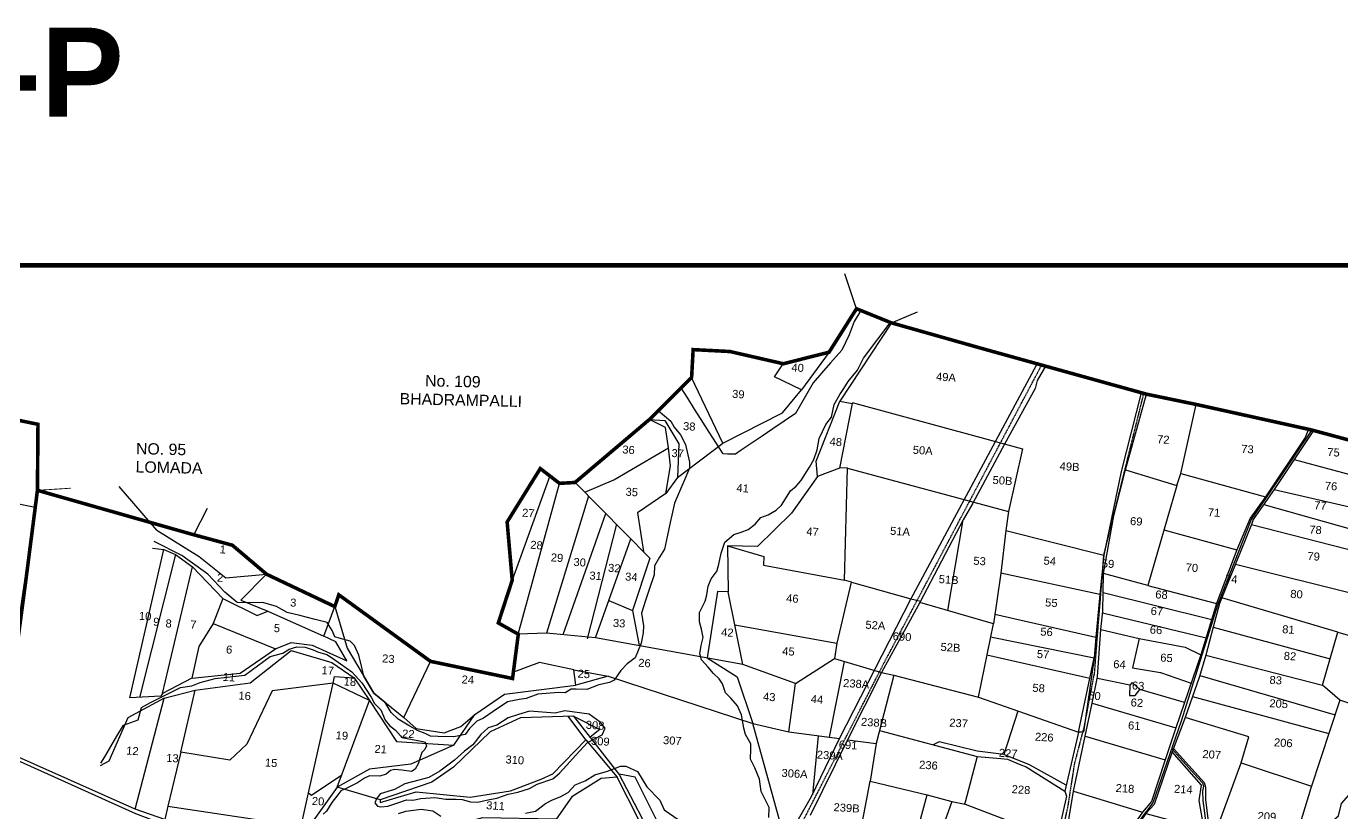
# Model space of a CAD drawing. Header units: inches. Extents: x 198958 to 218693, y 1596361 to 1611769.
# Drawn here: x 203835 to 206793, y 1609945 to 1611714 of the extents above; entities that cross this region are included whole.
import ezdxf

# ---------------------------------------------------------------- set-up
doc = ezdxf.new("R2010")
doc.units = ezdxf.units.IN
doc.header["$LTSCALE"] = 15
doc.header["$MEASUREMENT"] = 0
doc.linetypes.add('ACAD_ISO02W100', pattern=[15, 12, -3])
for name, color, linetype in [('PLOT', 7, 'Continuous'), ('PLOTS', 7, 'Continuous'), ('PLOTS NO', 7, 'Continuous'), ('ROAD', 1, 'Continuous'), ('STREAMS', 4, 'Continuous'), ('TEXT', 1, 'Continuous'), ('text2', 7, 'Continuous'), ('VILLAGE BOUNDAY', 5, 'Continuous'), ('VILLAGE BOUNDRY', 5, 'Continuous')]:
    doc.layers.add(name, color=color, linetype=linetype)
doc.styles.get("Standard").update_dxf_attribs({"font": 'arial.ttf'})

msp = doc.modelspace()

# ---------------------------------------------------------------- linework, layer by layer
at = {"layer": 'PLOT'}
for points in [[(205780.5, 1611046.9), (205664.3, 1610871.1), (205692.3, 1610865.8), (205664.1, 1610720.2), (205614.5, 1610701.3), (205611.7, 1610735.7), (205664.3, 1610871.1)], [(205640.4, 1610980.8), (205578.2, 1610896)], [(204094.6, 1607490), (204189.8, 1607671.1), (204232, 1607754.1), (204332.5, 1607949), (204365.4, 1608012.3), (204447.8, 1608173.4), (204542.3, 1608318.5), (204604.3, 1608414.3), (204734.6, 1608615.8), (204821.6, 1608743.5), (204928, 1608900.8), (205110.5, 1609173), (205159.2, 1609262.9), (205193.8, 1609308.2), (205287.2, 1609448.4), (205321.8, 1609506.2), (205345.8, 1609540.1), (205365.8, 1609552.9), (205386.6, 1609562.8), (205542.2, 1609879.5), (205601.1, 1609981.7), (205663.6, 1610111.8), (205824.1, 1610425.4), (206107.9, 1610953.4)], [(205401.8, 1610776.1), (205535.4, 1610844.5), (205578.2, 1610896), (205517.7, 1610925.8), (205537.5, 1610954.9)], [(206127.5, 1610949.5), (206108.5, 1610917.1), (206104.3, 1610899.5), (206035, 1610774), (205963.5, 1610641.6), (205942.3, 1610604), (205844.9, 1610417.8), (205758.6, 1610260.4), (205681.7, 1610108.9), (205597.8, 1609939.1)], [(205299.3, 1610699.2), (205401.8, 1610776.1), (205331.3, 1610924.3)], [(206170.4, 1609875.1), (206190, 1609993.6), (206216.2, 1610117.3), (206231.9, 1610191.3), (206244.5, 1610250.9), (206251.6, 1610356.9), (206256.1, 1610398.5), (206257.9, 1610483), (206281.2, 1610612.5), (206307.1, 1610716), (206354.2, 1610886.5)], [(206342.2, 1610889.8), (206297.5, 1610712.3), (206258.4, 1610524.6), (206249.4, 1610436), (206240.7, 1610340.2), (206236.4, 1610293.2), (206212.6, 1610126), (206201.7, 1610126.3), (206236.4, 1610293.2)], [(205692.3, 1610868.1), (206075.3, 1610763.8), (206043.7, 1610622.9)], [(206307.1, 1610716), (206422.6, 1610681), (206431.2, 1610708.1), (206466.4, 1610863.3)], [(205090.8, 1610665.9), (205156.7, 1610694.1), (205279.1, 1610765.6), (205272.4, 1610811.3), (205236.7, 1610829.8)], [(205236.7, 1610829.8), (205270.8, 1610827.4), (205302.7, 1610774.9), (205299.3, 1610699.2), (205273.3, 1610663.4), (205209.4, 1610619.5), (205223, 1610532.3)], [(206718.8, 1610807.5), (206711.4, 1610788.7), (206621.8, 1610655.3), (206587.2, 1610607.9), (206557.6, 1610536.4), (206512, 1610416), (206476.9, 1610300.3), (206420.2, 1610135.9), (206396.4, 1610064.2), (206365.7, 1609970.7), (206345, 1609946.2), (206322.6, 1609914.1), (206288.3, 1609801.4), (206244.5, 1609819.3), (206172.4, 1609887)], [(206730.1, 1610804.8), (206686.3, 1610739.7), (206641.8, 1610672.1), (206594.1, 1610604.3), (206590.3, 1610593.3), (206518.5, 1610415.4), (206504.6, 1610362.6), (206487.7, 1610299.8), (206473.8, 1610251.6), (206441.4, 1610159.2), (206412, 1610082.1), (206371.7, 1609963.9), (206353.2, 1609943.4), (206330.3, 1609910.6), (206315.3, 1609852.8), (206338.6, 1609822.3), (206334.5, 1609741), (206323.3, 1609696.2), (206316.9, 1609711.7), (206318.2, 1609768.7), (206288.3, 1609801.4)], [(205273.3, 1610663.4), (205283.7, 1610725.3), (205279.1, 1610765.6)], [(206686.3, 1610739.7), (206865, 1610691.4)], [(205012.5, 1610702.5), (204927.8, 1610468)], [(205614.5, 1610701.3), (205555.9, 1610619), (205479.8, 1610544), (205411.7, 1610545.5), (205413.7, 1610441.8), (205389.7, 1610442.3), (205366.1, 1610293.2)], [(205659, 1610326.6), (205691.2, 1610464), (205674.8, 1610467.9), (205682.2, 1610720.4), (205664.3, 1610721)], [(205682.2, 1610720.4), (206043.7, 1610622.9), (206037.9, 1610580.2), (206026.4, 1610484), (206009.9, 1610370.3), (205844.9, 1610417.8)], [(206431.2, 1610708.1), (206621.8, 1610655.3)], [(204941.5, 1610346.6), (205034.1, 1610685.9)], [(205069.1, 1610687.9), (205237.2, 1610518), (205198.2, 1610400.2), (205213.1, 1610321)], [(206422.6, 1610681), (206357.5, 1610456.5), (206257.9, 1610483)], [(206641.8, 1610672.1), (206847, 1610624.9)], [(205099.3, 1610657.4), (205004.9, 1610349.1)], [(206617.9, 1610638.2), (206865.6, 1610568.3)], [(205042.5, 1610345.6), (205138.4, 1610617.8)], [(205907.9, 1610399.6), (205942.3, 1610604)], [(204128.8, 1610580.5), (204223.8, 1610521.1), (204283.6, 1610473.5), (204375.5, 1610481.4), (204317.5, 1610423.4), (204378, 1610398.4)], [(205162, 1610593.9), (205096.4, 1610336.5)], [(206037.9, 1610580.2), (206258.4, 1610524.6)], [(206393.7, 1610581.3), (206557.6, 1610536.4)], [(206590.3, 1610593.3), (206862.7, 1610523.9)], [(205115.2, 1610338.8), (205194.8, 1610560.8)], [(205411.7, 1610545.5), (205493.5, 1610521.5), (205493.1, 1610502.2), (205674.8, 1610467.9)], [(204276.8, 1610426.7), (204255, 1610370.5), (204222.9, 1610318.6), (204207.3, 1610247.4), (204141.1, 1610213.1), (204137.6, 1610207.6), (204067.8, 1610203.3), (204144.3, 1610536.8)], [(204170.2, 1610526), (204089.9, 1610204.6)], [(204119.1, 1610540.1), (204144.3, 1610536.8), (204170.2, 1610526), (204209, 1610498.4), (204276.8, 1610426.7), (204353.9, 1610388.4), (204378, 1610398.4), (204504.4, 1610342.4), (204528.7, 1610408.7)], [(204141.1, 1610213.1), (204209, 1610498.4)], [(206554.4, 1610504.4), (206833.9, 1610434.7)], [(205691.2, 1610464), (205824.6, 1610426.3), (205846.6, 1610420.9)], [(206249.4, 1610436), (206026.4, 1610484)], [(206357.5, 1610456.5), (206512, 1610416)], [(205446.4, 1610278.6), (205413.7, 1610441.8)], [(206257, 1610440.7), (206501, 1610379.7)], [(206784.9, 1610351.3), (206523.8, 1610428.7)], [(204528.7, 1610408.7), (204556.7, 1610315.4), (204616.2, 1610214.1), (204683.9, 1610159.1), (204744, 1610285.6)], [(205145.2, 1610422.4), (205198.2, 1610400.2)], [(204255, 1610370.5), (204395.6, 1610313.9), (204430.3, 1610327.6), (204477.7, 1610322.3), (204555.9, 1610286.5), (204530.8, 1610329.2), (204504.4, 1610342.4)], [(205428.6, 1610367.7), (205658.2, 1610326.8), (205652.9, 1610291.9)], [(205976.4, 1610204.7), (206009.9, 1610370.3)], [(206013, 1610391.7), (206240.7, 1610340.2)], [(206255.7, 1610394.7), (206488.4, 1610338.1)], [(205564.6, 1610236), (205446.4, 1610278.6), (205115.2, 1610338.8), (205004.9, 1610349.1), (204941.5, 1610346.6)], [(206003.8, 1610340.5), (206236.4, 1610293.2)], [(206251.6, 1610356.9), (206338, 1610337), (206441.4, 1610317.3), (206476.9, 1610300.3)], [(206504.6, 1610362.6), (206767.6, 1610291.6)], [(206789.4, 1610197.9), (206750.3, 1610231.8), (206784.9, 1610351.3), (206925, 1610310.7), (206952.7, 1610210.7), (206955.8, 1610143.7)], [(204145.1, 1610202.7), (204215.1, 1610220.5), (204338.7, 1610237), (204430.9, 1610309.9), (204522.2, 1610283), (204572.6, 1610248.5), (204606.6, 1610197.2), (204667.6, 1610105.3), (204796.3, 1610097.2), (204843.8, 1610165.9)], [(204208.3, 1610247.9), (204316.1, 1610259), (204395.6, 1610313.9)], [(206338, 1610337), (206322.8, 1610270.9), (206385.9, 1610260.5), (206455, 1610236.7)], [(204683.9, 1610159.1), (204712, 1610134.7), (204775.1, 1610124.8), (204812.5, 1610138.7), (204843.8, 1610165.9), (204910.8, 1610211.8), (205071, 1610232.3), (205066.6, 1610266.6), (204988.8, 1610283.1), (204930.4, 1610261.2)], [(205366.1, 1610293.2), (205433.8, 1610250.7), (205468.8, 1610145.7)], [(205549.8, 1610127.1), (205564.6, 1610236), (205652.9, 1610291.9), (205758.6, 1610260.4)], [(205674.1, 1610285.6), (205640.7, 1610114.9)], [(206226.7, 1610246.9), (205995.5, 1610299.3)], [(206487.7, 1610299.8), (206750.3, 1610231.8)], [(204606.6, 1610197.2), (204524.9, 1610236.2), (204528.3, 1610251.5), (204572.6, 1610248.5)], [(205066.6, 1610266.6), (205143.5, 1610252.6), (205071, 1610232.3)], [(205143.5, 1610252.6), (205468.8, 1610145.7), (205549.8, 1610127.1), (205663.6, 1610111.8)], [(205758.6, 1610260.4), (205785.9, 1610254.2), (205746.6, 1610100.9)], [(205785.9, 1610254.2), (205976.4, 1610204.7), (206201.7, 1610126.3)], [(206474.3, 1610253.4), (206778.6, 1610165.4)], [(204524.9, 1610236.2), (204388.2, 1610218.9), (204331.3, 1610099.4), (204292.8, 1610063.4), (204182.3, 1610081.3)], [(204182.3, 1610081.3), (204215.1, 1610220.5)], [(204453, 1609915.1), (204470, 1609990), (204524.9, 1610236.2)], [(206439.9, 1610192.9), (206339.1, 1610222.4), (206322, 1610237.9), (206316.5, 1610231.8), (206243.8, 1610247.2)], [(206316.5, 1610231.8), (206316, 1610209), (206328.7, 1610208.7), (206339.1, 1610222.4)], [(204080.1, 1609953.1), (204145.1, 1610202.7), (204063.6, 1610158.6), (204020.8, 1610061.2), (204000.9, 1610050.4)], [(204533.9, 1610002.6), (204606.6, 1610197.2)], [(206231.9, 1610191.3), (206420.2, 1610135.9)], [(206458, 1610206.8), (206764.5, 1610123.1)], [(206897.6, 1609883.3), (206965.1, 1610131), (206955.8, 1610143.7), (206789.4, 1610197.9), (206723.9, 1610000.5), (206670.2, 1609823.8), (206501.1, 1609852.4)], [(205321.8, 1609506.2), (205289.8, 1609516.3), (205256.4, 1609583), (205282.2, 1609631.4), (205296.3, 1609689), (205242.6, 1609867.8), (205220.3, 1609932.6), (205168.6, 1610031.5), (205066.1, 1610162.5), (204946.2, 1610158.7), (204878.1, 1610127.4), (204796.1, 1610047.4), (204746.9, 1610014.1), (204630.6, 1609974.4), (204533.9, 1610002.6), (204429.2, 1609856), (204182.6, 1609913.1), (204146.4, 1609929.7), (204080.1, 1609953.1), (203777.2, 1610088.4)], [(204630.6, 1609974.4), (204630.8, 1609967.8), (204712.1, 1609991.8), (204833.3, 1609980), (204924.1, 1609994.7), (204992.7, 1610020.8), (205019.2, 1610032.4), (205093, 1610108.7), (205054, 1610162.1)], [(205066.8, 1610161.5), (205124.6, 1610132), (205103.1, 1610115.2)], [(206065.1, 1610173.8), (206033.2, 1610076.1)], [(205542.2, 1609879.5), (205468.8, 1610145.7)], [(206567.6, 1610057), (206584.3, 1610115.6), (206441.4, 1610159.2)], [(205093, 1610108.7), (205163.5, 1610025.2)], [(205615.6, 1610118.3), (205602.8, 1609985.2)], [(205681.7, 1610108.9), (205746.6, 1610100.9), (205732.7, 1610016.1)], [(205754.1, 1610129.9), (205973.8, 1610071.6), (205946.6, 1609969), (205945.1, 1609965.2)], [(206173.6, 1610007.3), (206091.5, 1610052.7), (206033.2, 1610076.1), (205973.3, 1610083.8), (205887.7, 1610104.3), (205874.2, 1610098)], [(206201.7, 1610126.3), (206170.4, 1609993.6), (206174.6, 1609982), (206152.5, 1609885.7), (206142.1, 1609825.3), (206105.1, 1609729.9), (206071.3, 1609623.7)], [(206216.2, 1610117.3), (206396.4, 1610064.2)], [(203775.4, 1610080.3), (204080.5, 1609943.6), (204180.7, 1609905.1), (204425.2, 1609843.9), (204519.2, 1609793.7), (204621.1, 1609709.5), (204784.6, 1609546.1), (204839.1, 1609485.1), (204947.9, 1609414.6), (205119, 1609257.2), (205150.1, 1609246.1)], [(204182.3, 1610081.3), (204153.2, 1609959.5), (204146.4, 1609929.7)], [(204796.3, 1610097.2), (204699.8, 1610054.1), (204606.8, 1610042.8), (204533.9, 1610002.6)], [(205973.8, 1610071.6), (206026.4, 1610066.8), (206041.9, 1610065.4), (206067.9, 1610054.7), (206084, 1610048.1), (206170.4, 1609993.6)], [(206353.2, 1609943.4), (206483.7, 1609908.3), (206472.8, 1609972.3), (206477.9, 1610006.9), (206412, 1610082.1)], [(206414.9, 1610089.7), (206484, 1610013.1), (206487.4, 1610002.8), (206486.8, 1609974.8), (206495.3, 1609906.6), (206509, 1609897.6), (206497, 1609868.9), (206501.9, 1609859.8), (206505.9, 1609852.3)], [(206509, 1609897.6), (206567.6, 1610057), (206725.3, 1610004.7)], [(204470, 1609990), (204476.7, 1609984.4), (204544.3, 1610030.6)], [(205286.4, 1609687.5), (205272.9, 1609739.7), (205251, 1609804.9), (205212.2, 1609929.2), (205163.5, 1610025.2), (205128, 1610022.1), (205061.7, 1609981), (205026.3, 1609930.5), (204860.7, 1609933.7), (204746.6, 1609903.1)], [(205345.8, 1609540.1), (205321.5, 1609565.3), (205316.3, 1609630.6), (205348.2, 1609696.7), (205284.5, 1609814.4), (205319.6, 1609806.3), (205328.5, 1609844.9), (205288.6, 1609857), (205204.3, 1610025), (205168.6, 1610031.5)], [(205673.8, 1609757.1), (205682.9, 1609818.6), (205710.7, 1609897.7), (205732.7, 1610016.1), (205861.3, 1609985.5)], [(205783.3, 1609697.8), (205861.3, 1609985.5), (205916.2, 1609970.6), (205874.2, 1609852.3), (205960.4, 1609810.7)], [(206190, 1609993.6), (206345, 1609946.2)], [(204153.2, 1609959.5), (204453, 1609915.1), (204429.2, 1609856)], [(205916.2, 1609970.6), (205946.5, 1609964.6), (206152.5, 1609885.7)]]:
    msp.add_lwpolyline(points, dxfattribs=at)
at = {"layer": 'PLOTS'}
msp.add_lwpolyline([(203503.5, 1610740.6), (203584.2, 1610700.9), (203691.5, 1610665.6), (203855.2, 1610632.7)], dxfattribs=at)
at = {"layer": 'ROAD', "linetype": 'ACAD_ISO02W100', "ltscale": 0.01}
for points in [[(203594.7, 1606711.6), (203699, 1606861.5), (203811.5, 1607025), (203935, 1607218.3), (204019.1, 1607337.3), (204048.9, 1607391.4), (204149.8, 1607571.6), (204211.3, 1607691.3), (204278.3, 1607829.2), (204366.3, 1607999.5), (204451.5, 1608163.6), (204529.1, 1608282.7), (204693.7, 1608529), (204940.8, 1608903.5), (205101.9, 1609147.5), (205201.5, 1609304.8), (205349.7, 1609508), (205397.3, 1609557), (205447.3, 1609664.4), (205584.3, 1609931.4), (205681.8, 1610121.5), (205763.7, 1610281.2), (205977.6, 1610685.6), (206120.3, 1610955.4)], [(206081.7, 1609618.7), (206126.8, 1609757.1), (206154.6, 1609868.4), (206165.5, 1609903.3), (206178.2, 1609960.8), (206192.9, 1610055.9), (206214.4, 1610138.4), (206237.7, 1610260.5), (206258.5, 1610525.1), (206348.4, 1610888.1)]]:
    msp.add_lwpolyline(points, dxfattribs=at)
at = {"layer": 'STREAMS'}
for points in [[(205711.9, 1611074.7), (205697.1, 1611050.2), (205685.3, 1611019.7), (205669.2, 1610985.3), (205643.3, 1610957), (205623.1, 1610933.4), (205604.4, 1610911.7), (205576.2, 1610862.4), (205565.1, 1610843.1), (205539.7, 1610825.9), (205514.2, 1610808.6), (205489.8, 1610792.1), (205456.1, 1610769.2), (205442.8, 1610760.2), (205429.7, 1610751.4), (205411.7, 1610751.8), (205402.2, 1610752), (205371, 1610801.2), (205353.1, 1610829.3), (205338, 1610853.1), (205322.4, 1610877.7), (205307.8, 1610900.8)], [(205505.3, 1609934.1), (205505.8, 1609956.9), (205494.1, 1609979.7), (205487.7, 1609993.2), (205483.6, 1610020.9), (205473.1, 1610046), (205463.7, 1610065.9), (205464.2, 1610087.8), (205464.4, 1610100.4), (205452.6, 1610121.2), (205448.6, 1610135.1), (205443.7, 1610165.4), (205434.3, 1610185.7), (205419.7, 1610202.6), (205407.7, 1610215.1), (205400.7, 1610235), (205393, 1610246.6), (205380.6, 1610258.3), (205368.6, 1610272.6), (205353.5, 1610288.7), (205349.7, 1610302.3), (205353.1, 1610321), (205357.2, 1610339), (205353.2, 1610357.6), (205348.9, 1610374.7), (205349.3, 1610395.2), (205361.8, 1610421), (205365.3, 1610435.5), (205368.4, 1610454.9), (205375.5, 1610471.3), (205384.4, 1610483.4), (205388.2, 1610487.7), (205392.5, 1610504.1), (205397.8, 1610528.8), (205406.2, 1610553.8), (205426.3, 1610571.1), (205442.9, 1610576.3), (205458.3, 1610582.4), (205474.4, 1610594.1), (205487.3, 1610609.1), (205503.7, 1610615.2), (205521.2, 1610625.9), (205533.6, 1610637), (205553.4, 1610669), (205566.7, 1610679.8), (205576.9, 1610691.4), (205596.6, 1610722.1), (205605.9, 1610739.9), (205614, 1610761.1), (205617.8, 1610786.4), (205633.3, 1610817.9), (205645.8, 1610834.6), (205651.9, 1610863), (205664.7, 1610885.6), (205673.9, 1610899.2), (205683.1, 1610914.6), (205704.4, 1610940.5), (205718.1, 1610967.1), (205780, 1611049.9)], [(205256.4, 1610849.5), (205284.2, 1610825.9), (205291.8, 1610812), (205306.4, 1610795.1), (205317.4, 1610773.5), (205326.4, 1610733.5), (205326.6, 1610719.7), (205313.9, 1610690.2), (205304.3, 1610667.7), (205292.9, 1610641.2), (205287, 1610614.3), (205283.3, 1610597.5), (205277, 1610569.1), (205270.3, 1610538.2), (205259.2, 1610519.7), (205247.8, 1610500.6), (205247.4, 1610480.5), (205235.4, 1610445), (205227.8, 1610422.4), (205218.2, 1610394.1), (205223, 1610365.6), (205222.6, 1610349.5), (205217.6, 1610326.1), (205204.6, 1610293.6), (205186.2, 1610279.8), (205172.3, 1610265.1), (205157, 1610243), (205146.8, 1610238.3), (205122.7, 1610232.4), (205095.9, 1610222.2), (205071.9, 1610222.7), (205060.6, 1610223), (205046.7, 1610214.9), (205031.9, 1610215.2), (204985.2, 1610211.6), (204959.1, 1610202.3), (204943.3, 1610200), (204917.4, 1610194.8), (204884.9, 1610172.6), (204863.1, 1610157.7), (204848.4, 1610151.4), (204831.5, 1610134.8), (204821.8, 1610121.4), (204796.8, 1610115.9), (204760.5, 1610116.7), (204743.8, 1610117), (204731.7, 1610123.5), (204716.5, 1610129), (204697.7, 1610139.8), (204671.6, 1610155.7), (204655.9, 1610170.4), (204642.4, 1610192.8), (204616.2, 1610214.1), (204594, 1610251.9), (204589.4, 1610272), (204583.2, 1610299.3), (204573.3, 1610321.4), (204563.4, 1610331), (204538.4, 1610337.9), (204529, 1610340.6), (204522.7, 1610354.9), (204511.8, 1610372.6), (204484.6, 1610379.6), (204449.8, 1610388.6), (204421.7, 1610395.5), (204398, 1610408.7), (204366.6, 1610417.6), (204332.6, 1610417.1), (204309.1, 1610417.6), (204281.2, 1610441.2), (204243.4, 1610481.9), (204203.3, 1610510.5), (204184.8, 1610523.7), (204122.7, 1610555)], [(206726, 1610805.9), (206655.8, 1610701.4), (206589.6, 1610604.6), (206514.5, 1610414.1), (206432.4, 1610150.8), (206368.8, 1609967.2), (206325.5, 1609911.1), (206311.8, 1609845.2), (206325.1, 1609746.5), (206303.4, 1609657.6), (206259.1, 1609523.6), (206238.2, 1609488.3)], [(204002.4, 1610056.9), (204011.9, 1610070.9), (204038.8, 1610117.1), (204053.4, 1610142.2), (204086.4, 1610154.2), (204093.9, 1610181.8), (204114.2, 1610192.8), (204151.9, 1610211.8), (204181.5, 1610226.7), (204207.1, 1610230.5), (204225.7, 1610237.8), (204259.9, 1610247.2), (204326.3, 1610254.5), (204369.4, 1610286.2), (204383.1, 1610296.2), (204412.2, 1610304), (204426, 1610312.9), (204443.3, 1610317.9), (204461.9, 1610317.5), (204480.2, 1610311.7), (204492, 1610306.3), (204511.1, 1610301.1), (204523.3, 1610292.4), (204541.8, 1610279.7), (204567.3, 1610262.2), (204589.7, 1610237.1), (204610.9, 1610205.2), (204617.7, 1610191), (204632, 1610176.6), (204642.1, 1610153.6), (204651.5, 1610141.4), (204665.2, 1610130.9), (204676.3, 1610117.8), (204679.7, 1610114.5), (204715.3, 1610107.4), (204726.5, 1610105.2), (204732.3, 1610104), (204735.2, 1610095.6), (204731.6, 1610087.5), (204724.8, 1610080.8), (204719.9, 1610066.9), (204716.2, 1610055.3), (204709.3, 1610042.8), (204701.3, 1610038.1), (204679.9, 1610040.6), (204663.2, 1610042.6), (204654.3, 1610040.1), (204644.3, 1610031.5), (204630.4, 1610027.4), (204607, 1610027.9), (204595.3, 1610022.5), (204580.2, 1610012.6), (204555.6, 1610000.7), (204542.5, 1609994.3), (204535.3, 1609985.1), (204522.4, 1609968.4), (204510.2, 1609949), (204502.4, 1609942.1)], [(204622.6, 1609976.7), (204618.5, 1609967.1), (204624.7, 1609960.1), (204632, 1609958.1), (204648.2, 1609959.5), (204670.2, 1609967), (204690.3, 1609973.9), (204704.3, 1609973.6), (204722.1, 1609976.9), (204753.9, 1609979.1), (204778.2, 1609975.9), (204801.6, 1609975.3), (204814.9, 1609975), (204833.7, 1609969.5), (204850.5, 1609969.1), (204872.7, 1609974.4), (204893.5, 1609978), (204918.8, 1609986.9), (204940.4, 1609991.3), (204966.7, 1609999.9), (204983.8, 1610009.4), (205019, 1610021.6), (205034.4, 1610034.3), (205049.8, 1610051.2), (205071.2, 1610074.7), (205097.4, 1610103.4), (205130.2, 1610120.6), (205136.7, 1610135.2), (205125.9, 1610149), (205101, 1610166.5), (205046.5, 1610174.4), (205024.3, 1610169), (204966.6, 1610173.8), (204942.1, 1610165.9), (204918.7, 1610158.3), (204893.5, 1610142.1), (204873.8, 1610135.9), (204857, 1610121.2), (204839, 1610097.9), (204820.2, 1610083.2), (204798, 1610063.7), (204765.1, 1610038.8), (204739.9, 1610024.4), (204717.9, 1610018.5), (204686.6, 1610010.1), (204662.7, 1609997), (204630.5, 1609987.7), (204622.6, 1609976.7)], [(206411, 1610089.1), (206429.9, 1610067.5), (206461.6, 1610032.3), (206480, 1610012.5), (206482.6, 1610005.1), (206480.1, 1609993.8), (206480.8, 1609972.6), (206487.8, 1609921.9), (206487, 1609886.8), (206497, 1609868.9), (206503.4, 1609857.1), (206537.8, 1609838.9), (206557.4, 1609836)], [(204957.5, 1609944.5), (204980.1, 1609948.8), (205003, 1609965.6), (205018.1, 1609974.1), (205035.9, 1609980.5), (205053.4, 1609990.5), (205069.1, 1610007.9), (205091.6, 1610016.8), (205113.3, 1610030.4), (205142.4, 1610038.6), (205171.2, 1610050), (205183.6, 1610049.7), (205209.5, 1610037.9), (205230.9, 1610003.7), (205259.9, 1609973.7), (205269.4, 1609952), (205303, 1609928.2)], [(206684.3, 1609818.6), (206695, 1609839.8), (206728.5, 1609862.6), (206744.4, 1609903), (206772, 1609926.3), (206786, 1609938.1), (206792.8, 1609966.1), (206842, 1610021.6)], [(204671.8, 1609943.5), (204688.5, 1609948.8), (204723, 1609953.1), (204749.1, 1609949.3), (204767.5, 1609937.6)]]:
    msp.add_lwpolyline(points, dxfattribs=at)
at = {"layer": 'text2', "color": 5, "const_width": 10}
msp.add_lwpolyline([(199249, 1611176.2), (208233.7, 1611176.2), (208233.7, 1598880.5), (199249, 1598880.5)], close=True, dxfattribs=at)
at = {"layer": 'VILLAGE BOUNDAY', "linetype": 'ACAD_ISO02W100', "ltscale": 0.2, "const_width": 8}
for points in [[(203777.5, 1610080.2), (203834.7, 1610473.5), (203860, 1610670.2), (204202.8, 1610572.7), (204298.3, 1610546.8), (204375.5, 1610481.4), (204528.7, 1610408.7), (204537.8, 1610435.2), (204744, 1610285.6), (204928.5, 1610247), (204941.5, 1610346.6), (204896.5, 1610372), (204927.8, 1610468), (204916.4, 1610599), (204990.9, 1610719.2), (205034.1, 1610685.9), (205069.1, 1610687.9), (205236.7, 1610829.8), (205331.3, 1610924.3), (205334.7, 1610986.7), (205417.4, 1610982.4), (205537.5, 1610954.9), (205640.4, 1610980.8), (205702.1, 1611078.6), (205780.5, 1611046.9)], [(205780.5, 1611046.9), (205984.7, 1610989.1), (206354.2, 1610886.5), (206466.4, 1610863.3), (206726, 1610805.9), (207048.7, 1610718.7), (207043.9, 1610668.1), (207288.7, 1610624.4), (207398.9, 1610619.3), (207590.6, 1610663.9), (207964.8, 1610642), (207998.6, 1610644.9), (208150.9, 1610629.6)], [(203586, 1610875.5), (203861.2, 1610818.7), (203860, 1610670.2), (203834.7, 1610473.5), (203805.2, 1610252.8)]]:
    msp.add_lwpolyline(points, dxfattribs=at)
at = {"layer": 'VILLAGE BOUNDRY'}
for points in [[(205702.1, 1611078.6), (205676, 1611156.9)], [(205780.5, 1611046.9), (205839.5, 1611071.5)], [(204128.8, 1610580.5), (204043.7, 1610678.8)], [(204211.7, 1610570.3), (204242.6, 1610630.3)]]:
    msp.add_lwpolyline(points, dxfattribs=at)
at = {"layer": 'VILLAGE BOUNDRY', "const_width": 1.94}
msp.add_lwpolyline([(203860, 1610670.2), (203935.1, 1610675)], dxfattribs=at)

# ---------------------------------------------------------------- texts
at = {"layer": 'PLOTS NO'}
for s, p in [('40', (205555.3, 1610938)), ('49A', (205880.5, 1610917.2)), ('39', (205421.9, 1610878.5)), ('38', (205311.5, 1610806)), ('48', (205641.1, 1610771.2)), ('72', (206377.6, 1610776.4)), ('36', (205174.9, 1610753.3)), ('37', (205285.4, 1610745.4)), ('50A', (205828.2, 1610752.6)), ('73', (206567, 1610754.8)), ('75', (206760.5, 1610747.6)), ('49B', (206158.5, 1610716.1)), ('50B', (206007.7, 1610684.8)), ('35', (205182.2, 1610658.3)), ('41', (205431.6, 1610666.8)), ('76', (206755, 1610671.6)), ('77', (206730.9, 1610627.9)), ('27', (204949.6, 1610611.2)), ('69', (206316.9, 1610592.4)), ('71', (206491.8, 1610612.1)), ('47', (205588.8, 1610569.2)), ('51A', (205777.2, 1610570.4)), ('78', (206720, 1610573.2)), ('1', (204269.4, 1610528.7)), ('28', (204967.9, 1610539)), ('29', (205014.1, 1610510.6)), ('30', (205065.1, 1610500.3)), ('53', (205964.5, 1610503.1)), ('54', (206122.4, 1610503.3)), ('79', (206715.8, 1610513.6)), ('31', (205100.9, 1610469.9)), ('32', (205142.9, 1610487.2)), ('34', (205181.3, 1610467.5)), ('59', (206253.5, 1610497.1)), ('70', (206442, 1610488.1)), ('2', (204263.3, 1610465.1)), ('51B', (205886.5, 1610461.8)), ('74', (206530.6, 1610462.8)), ('3', (204427.9, 1610409.1)), ('46', (205543.4, 1610418.8)), ('55', (206125.9, 1610409.3)), ('68', (206373.6, 1610427.4)), ('80', (206677.3, 1610428.7)), ('10', (204087.7, 1610379.2)), ('67', (206363.2, 1610390.3)), ('9', (204119.8, 1610366.2)), ('8', (204147.6, 1610362.2)), ('7', (204203.2, 1610359.8)), ('5', (204391.1, 1610351.7)), ('33', (205153.9, 1610363.3)), ('52A', (205721.7, 1610359.2)), ('81', (206659.1, 1610349.2)), ('42', (205397.2, 1610342.5)), ('690', (205783.1, 1610333.4)), ('56', (206115.1, 1610343.8)), ('66', (206361.3, 1610348.2)), ('6', (204283.8, 1610303.5)), ('45', (205534.6, 1610300)), ('52B', (205890.7, 1610309.4)), ('57', (206107.3, 1610293.3)), ('23', (204634.7, 1610283.4)), ('26', (205210.8, 1610273.7)), ('64', (206279.1, 1610270.6)), ('65', (206384.8, 1610285.4)), ('82', (206662.6, 1610289.3)), ('11', (204276.4, 1610241.8)), ('17', (204498.5, 1610256.9)), ('18', (204548.3, 1610231.5)), ('24', (204813.5, 1610236.1)), ('25', (205074.4, 1610249.2)), ('83', (206630.5, 1610235.2)), ('238A', (205671.5, 1610228.1)), ('58', (206097.2, 1610217.4)), ('63', (206321.1, 1610222.7)), ('16', (204311.6, 1610200)), ('43', (205491.4, 1610197.5)), ('44', (205598.8, 1610192.2)), ('60', (206222.9, 1610200)), ('62', (206318.3, 1610184.5)), ('205', (206630.2, 1610182.7)), ('22', (204679.7, 1610114.5)), ('308', (205092.7, 1610134.2)), ('238B', (205711.7, 1610140.9)), ('237', (205910.4, 1610139.1)), ('61', (206312.4, 1610132.9)), ('19', (204530.3, 1610110.7)), ('309', (205104.5, 1610098.2)), ('307', (205266.5, 1610099.8)), ('691', (205661.8, 1610089.9)), ('226', (206102.9, 1610107.4)), ('206', (206640.5, 1610094.7)), ('12', (204059.2, 1610076.2)), ('13', (204149.1, 1610059.9)), ('21', (204617.6, 1610080)), ('310', (204912.1, 1610056.3)), ('239A', (205612.4, 1610067.1)), ('227', (206021.8, 1610071.2)), ('207', (206479.6, 1610068.4)), ('15', (204371.1, 1610049.3)), ('306A', (205533, 1610026)), ('236', (205842.5, 1610044.5)), ('228', (206050.6, 1609989.4)), ('218', (206284.5, 1609992)), ('214', (206415.8, 1609990.2)), ('20', (204476.7, 1609962.9)), ('311', (204868.8, 1609953.2)), ('239B', (205650, 1609948.9)), ('209', (206603.7, 1609929.2))]:
    msp.add_text(s, height=18, rotation=356.3896, dxfattribs=at).set_placement(p)
at = {"layer": 'ROAD', "linetype": 'ACAD_ISO02W100'}
for s, height, p in [('No. 109', 25.51, (204731.7, 1610904.2)), ('BHADRAMPALLI', 25.507, (204674.4, 1610863.8)), ('NO. 95', 25.51, (204081.4, 1610751.5)), ('LOMADA', 25.51, (204080.5, 1610710.5))]:
    msp.add_text(s, height=height, rotation=358.7181, dxfattribs=at).set_placement(p)
at = {"layer": 'TEXT', "insert": (203417.7, 1611710.8), "char_height": 200, "width": 719.767, "attachment_point": 1}
msp.add_mtext('\\pxql;{\\fArial|b1|i0|c0|p34;\\C1;A0-P}', dxfattribs=at)

doc.saveas('drawing.dxf')
